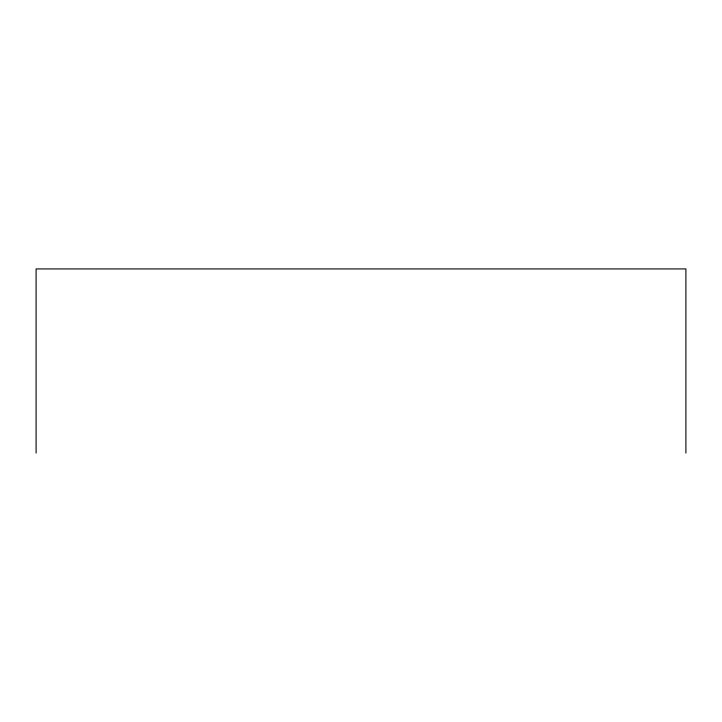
<?xml version="1.0" encoding="UTF-8"?>
<svg xmlns="http://www.w3.org/2000/svg" width="722" height="722" viewBox="0 0 722 722"><rect width="100%" height="100%" fill="white"/><g stroke="black" fill="none" stroke-linecap="round" stroke-linejoin="round"><path stroke-width="1.08" d="M685.9 453.073L685.9 268.927L36.1 268.927L36.1 453.073"/></g></svg>
